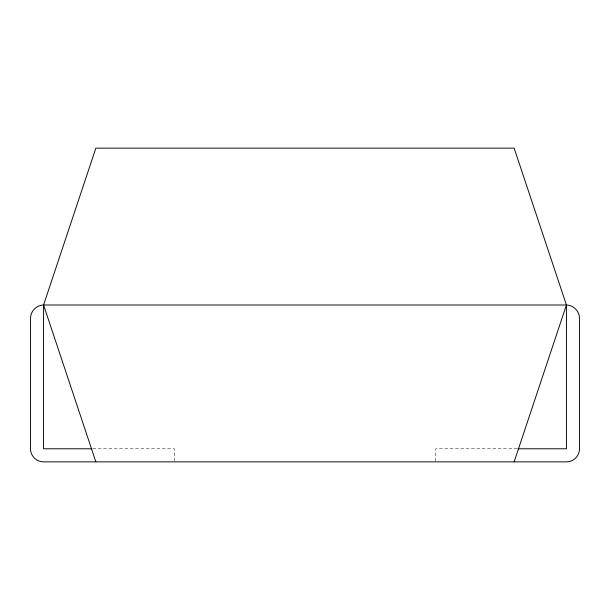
<?xml version="1.0" encoding="UTF-8"?>
<svg xmlns="http://www.w3.org/2000/svg" width="610" height="610" viewBox="0 0 610 610"><rect width="100%" height="100%" fill="white"/><g stroke="black" fill="none" stroke-linecap="round" stroke-linejoin="round"><path stroke-width="0.46" stroke-dasharray="3.05 2.29" d="M92.827 448.785L174.285 448.785L174.285 460.924M517.173 448.785L435.715 448.785L435.715 460.924"/><path stroke-width="0.91" d="M91.881 448.785L43.569 448.785L43.569 305L95.854 148.146L514.146 148.146L566.431 305L566.431 448.785L518.119 448.785M514.146 461.854L566.431 305L43.569 305A13.519 13.519 0 0 0 30.5 318.512L30.5 448.785A13.069 13.069 0 0 0 43.569 461.854L566.431 461.854A13.069 13.069 0 0 0 579.5 448.785L579.5 318.512A13.519 13.519 0 0 0 566.431 305M43.569 305L95.854 461.854"/></g></svg>
